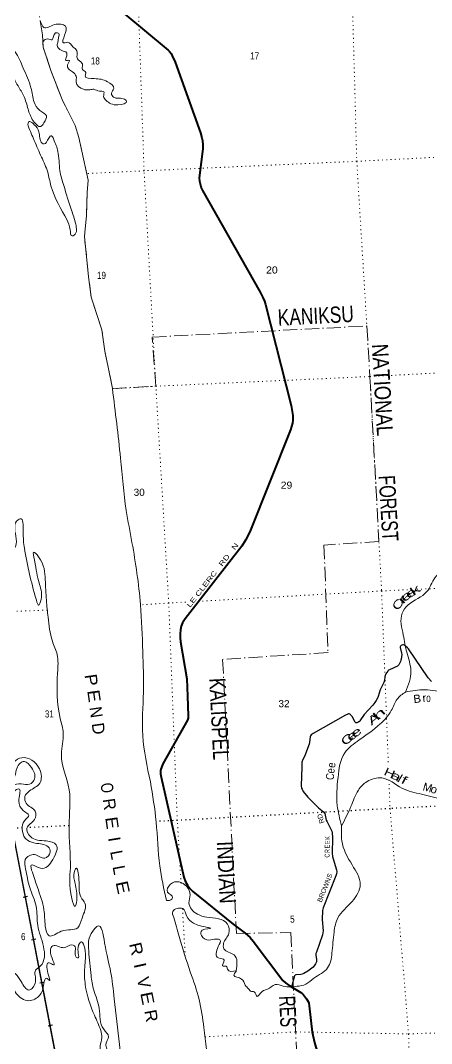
# Model space of a CAD drawing. Header units: feet. Extents: x 733631 to 986127, y 195788 to 388968.
# Drawn here: x 906800 to 916945, y 342713 to 367933 of the extents above; entities that cross this region are included whole.
import ezdxf
from ezdxf.enums import TextEntityAlignment as Align

# ---------------------------------------------------------------- set-up
doc = ezdxf.new("R2010")
doc.units = ezdxf.units.FT
doc.header["$LTSCALE"] = 70
doc.linetypes.add('DOT_DASHED', pattern=[7.7, 5, -1.2, 0.3, -1.2])
doc.linetypes.add('DOTTED', pattern=[1.5, 0.3, -1.2])
for name, color, linetype, lineweight in [('26', 7, 'Continuous', 40), ('29', 7, 'Continuous', 25), ('34', 7, 'Continuous', 25), ('39', 7, 'Continuous', 13), ('44', 7, 'DOT_DASHED', 13), ('6', 7, 'DOTTED', 25), ('7', 7, 'DOTTED', 13)]:
    doc.layers.add(name, color=color, linetype=linetype, lineweight=lineweight)
for name, color, linetype in [('27', 7, 'Continuous'), ('30', 7, 'Continuous'), ('41', 7, 'Continuous')]:
    doc.layers.add(name, color=color, linetype=linetype)

msp = doc.modelspace()

# ---------------------------------------------------------------- linework, layer by layer
at = {"layer": '26'}
for points in [[(909327.43, 368127.88), (910443.64, 367203.88), (910481.95, 367164.85), (910515.91, 367116.61), (910542.27, 367064.46), (910617.63, 366901.86), (911240.63, 365165.35), (911278.45, 365037.01), (911293.79, 364973.43), (911304.74, 364868.19), (911301.59, 364765.71), (911214.03, 364052.78), (911217.09, 363974.76), (911232.39, 363901.97), (911260.91, 363810.32), (911291.63, 363738.7), (912719.44, 361237.12), (912785.49, 361104.45), (912818.86, 361015.94), (912845.16, 360931.09), (913483.36, 358437.38), (913517.86, 358198.54), (913522.24, 358080.15), (913513.48, 358005.6), (913461.74, 357838.31), (912463.55, 355327.66), (912353.01, 355121.02), (912264.15, 354975.89), (910865.01, 353178.24), (910802.98, 353084.45), (910765.48, 352998.32), (910746.01, 352911.24), (910740.84, 352813.41), (910743.82, 352720.49), (910753.14, 352613.85), (910905.85, 351704.69), (910922.71, 351274.66)], [(910922.71, 351274.66), (910941.76, 350788.7), (910936.66, 350735.16), (910921.93, 350682.8), (910316.57, 349604.97), (910279.3, 349519.41), (910266.16, 349473.36), (910259.02, 349434.86), (910257.39, 349405.39), (910259.58, 349359.35), (910273.68, 349275.82), (910829.77, 346815.1), (910870.92, 346699.81), (910919.13, 346616.5), (910980.48, 346537.57), (911050.19, 346464.47), (911050.19, 346464.47), (912050.63, 345654.93), (912344.29, 345436.66), (912470.49, 345329.48), (912544.34, 345236.76), (913278.75, 344270.75), (913342.59, 344210.2), (913429.35, 344143.58), (913717.23, 343967.51), (913756.73, 343940.52), (913783.02, 343916.4), (913837.28, 343847.16), (913861.9, 343811.16), (913901.35, 343745.38), (913916.68, 343705.91), (913926.57, 343640.67), (913997.64, 342996.93), (914056.78, 342738.67), (914294.82, 341913.87)]]:
    msp.add_lwpolyline(points, dxfattribs=at)
at = {"layer": '29'}
for points in [[(916947.79, 351640.43), (916862.63, 351727.52), (916372.17, 352441.97), (916348.33, 352468.5), (916303.33, 352511.42), (916278.23, 352532.35), (916254.79, 352542.57), (916236.38, 352543.88), (916210.23, 352535.5), (916192.44, 352523.99), (916176.75, 352508.28), (916172.56, 352494.67), (916173.6, 352477.92), (916206.58, 352338.96), (916208.13, 352302.05), (916195.58, 352188.98), (916189.31, 352162.82), (916176.61, 352134.01), (916139.09, 352045.57), (916124.44, 352028.82), (916106.74, 352014.37), (915908.91, 351927.28), (915885.9, 351915.76), (915875.44, 351907.39), (915867.07, 351895.87), (915814.75, 351825.73), (915805.34, 351805.84), (915798.75, 351785), (915779.19, 351638.35), (915769.48, 351612.37), (915675.76, 351433.31), (915623.95, 351267.92), (915609.71, 351227.99), (915581.46, 351170.41), (915546.93, 351117.02), (915497.33, 351053.33), (915282.38, 350823.37), (915178.66, 350664.78), (915166.13, 350651.55), (915152.5, 350639.65), (915125.3, 350623.95), (915101.24, 350615.57), (915091.82, 350614.53), (915078.54, 350618.04), (915066.71, 350625), (915057.3, 350635.47), (914985.25, 350772), (914956.86, 350810.29), (914945.35, 350822.85), (914928.61, 350833.32), (914916.06, 350836.46), (914899.32, 350838.56), (914880.48, 350834.37), (914818.13, 350804.16), (914019.72, 350356.82), (913974.45, 350322.46), (913959.81, 350301.52), (913946.41, 350271.36), (913936.79, 350136.11), (913925.54, 350090.97), (913806.62, 349787.87), (913767.3, 349715.27), (913747.58, 349650.46), (913740.12, 349537.17), (913725.45, 349062.03), (913738.01, 349011.78), (913748.93, 348980.46), (913775.67, 348928.03), (913890.4, 348785.9), (913999.47, 348678.9)], [(913999.47, 348678.9), (914158.01, 348523.35), (914282.04, 348421.34), (914309.27, 348385.66), (914346.91, 348222.44), (914366.53, 348173.84), (914465.44, 347981.74), (914480.82, 347946.06), (914489.19, 347908.38), (914497.89, 347783.14), (914495.47, 347405.88), (914502.62, 347325.18), (914566.27, 347105.53), (914601.13, 346995.82), (914604.28, 346945.26), (914598.01, 346897.1), (914581.11, 346843.71), (914271.59, 346061.71), (914252.29, 345991.96), (914243.18, 345771.63), (914269.49, 345494.31), (914264.97, 345439.43), (914252.75, 345391.72), (914102.09, 344968.78), (914091.63, 344933.18), (914089.31, 344894.06), (914108.37, 344780.34), (914108.37, 344753.13), (914102.43, 344723), (914083.26, 344677.75), (914066.52, 344650.53), (914022.58, 344598.19), (913958.25, 344542.08), (913894.94, 344499.78), (913796.6, 344441.16), (913748.47, 344422.31), (913716.77, 344416.08), (913597.81, 344405.56), (913575.86, 344400.77), (913562.24, 344384.63), (913490.32, 344106.29)]]:
    msp.add_lwpolyline(points, dxfattribs=at)
at = {"layer": '34'}
for p, q in [((906977.95, 346337.25), (906869.33, 346316.39)), ((907182.78, 345284.79), (907074.16, 345263.92)), ((907385.05, 344218), (907276.43, 344197.13)), ((907589.88, 343165.53), (907481.26, 343144.67))]:
    msp.add_line(p, q, dxfattribs=at)
at = {"layer": '34', "lineweight": 13}
msp.add_lwpolyline([(908146.91, 339968.32), (906367.64, 349230.82), (906345.68, 349327.74), (906307.05, 349434.01), (906219.96, 349632.86), (900667.73, 362020.56), (900607.53, 362173.14), (900556.68, 362382.86), (900538.39, 362539.98), (900518.05, 362730.68), (900532.11, 362949.77), (900571.16, 363146.12), (900987.99, 364566.03), (901034.67, 364921.42), (901040.69, 365105.47), (901024.76, 365504.77), (901020.18, 365607.39), (900996.04, 365713.66), (900927.04, 365876.51), (900703.72, 366249.21), (899779.33, 367459.99), (899704.14, 367582.22), (899566.89, 367817.46), (899504.12, 367938.23)], dxfattribs=at)
at = {"layer": '34'}
msp.add_lwpolyline([(908145.83, 339968.11), (906366.56, 349230.59)], dxfattribs=at)
at = {"layer": '39'}
msp.add_lwpolyline([(909069.32, 358856.21), (908965.78, 359386.56), (908881.92, 359781.47), (908811.34, 360304.21), (908545.93, 361112.49), (908482.33, 361611.25), (908379.51, 362605.66), (908394.57, 362792.18), (908426.49, 363118.79), (908447.02, 363689.5), (908471.64, 363995.62), (908237.37, 365045.6), (908149.16, 365343.33), (907825.45, 365985.67), (907549.48, 366700.58), (907359.63, 367277.33), (907354.16, 367383.19)], dxfattribs=at)
for points in [[(906865.85, 366757.27), (906658.54, 367165.45), (906498.25, 367329.55), (905946.4, 367745.86), (905823.06, 367782.5), (905844.37, 367644.2), (906158.23, 367289.45), (906495.34, 366915.59), (906641.96, 366506.6), (906740.79, 366317.42), (906881.11, 366069.62), (906988.94, 365745.62), (907117.2, 365456.89), (907302.5, 365318.18), (907378.8, 365408.54), (907440.74, 365581), (907275.95, 365714.61), (907137.82, 365920.12), (907058.93, 366271.72), (906865.85, 366757.27)], [(907286.52, 367932.55), (907303.61, 367883.94), (907376.7, 367762.2), (907642.47, 367829.12), (907907.69, 367789.02), (907890.75, 367568.19), (907860.04, 367379.02), (907962.5, 367393.9), (908102.13, 367277.29), (908193.85, 367186.69), (908204.14, 366987.33), (908318.9, 366881.66), (908331.39, 366835.81), (908331.16, 366722.76), (908411.74, 366651.83), (908398.04, 366564.39), (908616.04, 366497.86), (908947.86, 366422.52), (909102.3, 366254.11), (909043.92, 366130.26), (909099.08, 366042), (909335.93, 366002.6), (909420.03, 365941.93), (909202.06, 365851), (908910.78, 365964.57), (908853.28, 366058.78), (908855.33, 366175.96), (908747.47, 366187.07), (908611.39, 366235.22), (908512.75, 366224.56), (908352.28, 366235.23), (908173.3, 366408.55), (908175.8, 366556.03), (908083.04, 366666.76), (907988.22, 366739.04), (907963.04, 366834.76), (908001.64, 366949.61), (907922.88, 366945.93), (907941.29, 367059.83), (907937.24, 367138.37), (907819.12, 367191.4), (907706.94, 367325.44), (907725.09, 367405.02), (907741.28, 367522.86), (907748.92, 367610.02), (907667.21, 367624.37), (907580.72, 367456.82), (907468.41, 367475.8), (907369.98, 367421.5), (907354.16, 367383.19)], [(906987.14, 365331.26), (907140.24, 364971.46), (907319.17, 364563.98), (907471.9, 364193.62), (907552.07, 363856.21), (907943.18, 363024.63), (908027.17, 362770.16), (908075.35, 362621.01), (908126.92, 362641.59), (908163.57, 362911.78), (908060.88, 363254.19), (907867.4, 363864.89), (907773.76, 364227.91), (907724.78, 364706.06), (907615.77, 365013.86), (907563.15, 365092.15), (907497.3, 365034.57), (907387.45, 364888.13), (907337.74, 364910.04), (907254.52, 365188.76), (907142.28, 365363.18), (907051.6, 365433.63), (907010.9, 365437.79), (906987.14, 365336.26)], [(909069.32, 358856.21), (909269.08, 357143.62), (909410.56, 355854.25), (909552.6, 355063.52), (909761.18, 353533.02), (909818.95, 352374.99), (909834.38, 351370.42), (909818.5, 350305.85), (910007.12, 349162.01)], [(906411.24, 353647.07), (906396.53, 353422.31), (906510.73, 353562.89), (906501.42, 353782.49), (906527.23, 353870.5), (906498.17, 354198.18), (906489.37, 354407.71), (906575.49, 354621.68), (906609.21, 354831.17), (906681.1, 354967.76), (906684.36, 355218.23), (906740.2, 355626.58), (906789.64, 355649.08), (906868.05, 355345.91), (906898.06, 354921.37), (907026.04, 354285.42), (907193.01, 353639.17), (907247.82, 353518.59), (907307.39, 353658.64), (907257.8, 354070.15), (907143.87, 354630.05), (907125.5, 354829.04), (907244.92, 354711.48), (907413.79, 354146.07), (907439.89, 353640.61), (907481.71, 353222.68), (907587, 352634.11), (907705.23, 352304.54), (907716.62, 351848.85), (907780.59, 350727.45), (907854.04, 350363.48), (907809.98, 349844.65), (908000.92, 348969.39), (907998.21, 348081.06), (908031.56, 347043.01), (908066.62, 346285.63), (908147.39, 346093.59), (908188.37, 346240.85), (908146.54, 346658.78), (908135.09, 346959.02), (908165.88, 347029.09), (908242.42, 346762.17), (908318.07, 346277.19), (908390.11, 346175.58), (908320.08, 345806.93), (908213, 345567.77), (907808.62, 345480.25), (907508.69, 345369.34), (907413.42, 345607.13), (907380.5, 346009.33), (907218.32, 346562.94), (907093.87, 346934.62), (907062.4, 347112.81), (907291.12, 347034.67), (907599.68, 347252.96), (907684.37, 347612.2), (907438.66, 347705.7), (907044.49, 347812.44), (906958.75, 348022.42), (907148.27, 348233.13), (907163.92, 348439.77), (906941.28, 348635.27), (906910.54, 348799.37), (907024.73, 348939.95), (907276.08, 349129.33), (907267.67, 349488.26), (906832.77, 349756.62), (906647.73, 349655.12), (906568.34, 349467.71), (906563.77, 349281.78), (906599.97, 349247.13), (906710.68, 349494.54), (906896.32, 349662.69), (907072.04, 349513.44), (907146.97, 349238.37), (907026.41, 349103.54), (906817.27, 349115.98), (906615.7, 349060.13), (906532.11, 348914.92), (906449.75, 348824.28), (906344.56, 348940.48), (906286.48, 349085.13), (905992.03, 349024.95), (905868.15, 348875.84), (905955.26, 348560.96), (906038.22, 348247.91), (905955.09, 348133), (905874.52, 348125.2), (905729.18, 348352.57), (905658.22, 348472.4), (905671.31, 348767.73)], [(916303.9, 351377.89), (916436.7, 351894.78), (916331.8, 352358.21), (916247.15, 352782.21), (916217.47, 353317.79), (916366.71, 353524.6), (916829.5, 353853.05), (917028.41, 354195.42), (917421.93, 354454.02), (917822.06, 354545.38), (918057, 354974.22), (918165.06, 355233.61), (918224.5, 355361.41)], [(916303.47, 351377.84), (916774.24, 351434.14), (917315.03, 351388.74), (917775.99, 351517.26), (918378.88, 351680.67)], [(914725.15, 348083.25), (914618.13, 348577.97), (914637.09, 349269.24), (914801.98, 349878.5), (915160.07, 350196), (915670.33, 350585.21), (915952.56, 350921.38), (916095.93, 351202.61), (916303.47, 351377.84)], [(910007.12, 349162.01), (910149.15, 348175.46), (910237.51, 347091.53), (910404.98, 346239.4)], [(914724.69, 348082.32), (914955.43, 348553.35), (915138.9, 348959.6), (915356.69, 349171.63), (915714.41, 349261.01), (916215.22, 349009.87), (916698.72, 348858.84), (917478.56, 348653.03), (918043.74, 348566.38), (918319.36, 348599.44), (918496.77, 348600.55)], [(904717.82, 346868.24), (904756.22, 347045.47), (904788.48, 347283.16), (904801.12, 347469.47), (904851.79, 347350.71), (905005.37, 347081.33), (905169.54, 346959.8), (905305.84, 347103.44), (905392.22, 347273), (905466.45, 347403.65), (905381.25, 347524.82), (905336.49, 347607.52), (905503.21, 347671.82), (905538.22, 347620.98), (905601.92, 347563.39), (905644.77, 347674.4), (905493.17, 347709.06), (905323.45, 347820.88), (905300.85, 347944.99), (905465.3, 348170.68), (905653.16, 348139.08), (905961.2, 347897.1), (906223.7, 347988.09), (906228.05, 348256.77), (906010.58, 348704.85), (906004.65, 348819.64), (906128.49, 348930.39), (906247.91, 348812.83), (906413.8, 348618.71), (906567.07, 348629.91), (906635.53, 348832.95), (906675.53, 348959.98), (906773.44, 348984.74), (906783.2, 348874.17), (906762.58, 348685.47), (906863.28, 348460.04), (907007.36, 348335.56), (906898.7, 348205.33), (906840.54, 347998.73), (906918.73, 347778.31), (907164.08, 347652.5), (907484.62, 347560.48), (907535.7, 347433.67), (907399.7, 347284), (907146.33, 347369.06), (906919.72, 347249.47), (906927.95, 347011.65), (907028.39, 346556.09), (907187.71, 346097.22), (907226.28, 345624.64), (907368.53, 345104.41), (907292.1, 344624.44), (907174.01, 344520.01), (907170.39, 344237.23), (907008.94, 344031.86), (906818.09, 344238.94), (906506.62, 344547.38), (906150.03, 344514.57), (906032.08, 344250.68), (906238.98, 344046.36), (906419.21, 343848.88), (906373.65, 343594.42), (906022.5, 343495.25), (905513.03, 343326.11), (905309.45, 342995.64), (904889.57, 342267.48), (904677.82, 342134.45), (904353.6, 342258.6), (904097.49, 342553.47), (903803.08, 342531.65), (903661.73, 342250.51), (903420.98, 342130.26), (903061.02, 342123.54), (902931.28, 342244.65), (902691.59, 342300.08), (902387.89, 342340.4), (902206.96, 342394.52), (902190.31, 342325.11), (902433.69, 342237.56), (902622.48, 342187.84), (902565.6, 342074.16), (902359.38, 342030.21), (902231.41, 342117.09), (902072, 342028.9), (901873.11, 342078.15), (901469.91, 342281.37), (901313.41, 342136.79), (901342.12, 341776.8), (901346.65, 341649.83), (901222.21, 341746.97), (901065.82, 341796.19)], [(912132.34, 344501.27), (912068.99, 344395.36), (912257.95, 344303.25), (912346.63, 344153.98), (912424.11, 344064.74), (912498.53, 343995.54), (912569.83, 343986.76), (912638.57, 343870.87), (912761.57, 343997.73), (912894.37, 344052.38), (913082.82, 344166.15), (913287.25, 344127.25), (913625.53, 344122.87), (913841.44, 344175.34), (914042.36, 344321.99), (914381.25, 344580.06), (914488.15, 344940.34), (914538.37, 345457.44), (914635.49, 345811.2), (914984.97, 346217.13), (915186.2, 346632.28), (914985.14, 347115.44), (914731.71, 347711.22), (914724.9, 348078.3)], [(910404.98, 346239.4), (910536.91, 346271.81), (910553.21, 346308.91), (910432.75, 346446.6), (910499.71, 346639.49), (910715.41, 346695.99), (910984.67, 346381.54), (910956.6, 346180.38), (911167.35, 345901.56), (911399.91, 345827.64), (911906.65, 345657.51), (911942.74, 345429.07), (911812.05, 345176.69), (911822.64, 345050.01), (912071.37, 344898.12), (912123.99, 344503)], [(911676.14, 345103.73), (911722.45, 345265.37), (911634.27, 345287.49), (911451.34, 345262.8), (911265.37, 345375.23), (911284.97, 345505.34), (911499.07, 345553.69), (911414.92, 345576.01), (911067.41, 345680.9), (910900.44, 345856.79), (910804.04, 346038.01), (910558.77, 345965.99), (910581.24, 345822.6)], [(910581.24, 345822.6), (910716.11, 345349.58), (910991.96, 344476.27), (911209.06, 343800.07), (911325.81, 343107.06), (911452.02, 342035), (911586.46, 341195.46), (911660.64, 340495.04), (911463.63, 340118.05)], [(900994.71, 339688.2), (900953.47, 339816.7), (900910.95, 340091.27), (900875.34, 340271.28), (901015.13, 340308.09), (901214.71, 340206.39), (901348.27, 339893.68), (901488.76, 339799.3), (901699.22, 339918.14), (901690.35, 340246.77), (901534.06, 340568.51), (901393.12, 340828.39), (901511.85, 341037.82), (902039.15, 341175.49), (902163.51, 341197.45), (902127.16, 341470.29), (902350.74, 341727.01), (902661.5, 341824.29), (902801.49, 341935.79), (903379.98, 341865.92), (903574.22, 342024.37), (903695.28, 342032.04), (903588.93, 341778.78), (903441.23, 341620.48), (903505.05, 341482.16), (903570.02, 341321.68), (903831.45, 341315.72), (903785.76, 341416.54), (903644.14, 341454.34), (903625.16, 341586.68), (903743.68, 341604.33), (903817.09, 341672.35), (903911.76, 341563.73), (904031.44, 341480.5), (904050.5, 341699.4), (903876.9, 342121.27), (903849.01, 342269.35), (903971.42, 342250.84), (904295.82, 342005.59), (904584.25, 341908.03), (904982.08, 342269.91), (905179.57, 342610.07), (905561.19, 343059.88), (905835.33, 343199.86), (906281.65, 343259.06), (906534.75, 343492.93), (906542.97, 343804.19), (906351.81, 344017.32), (906186.29, 344165.02), (906229.39, 344310.36), (906464.43, 344266.83), (906695.54, 343946.57), (907008.32, 343769.4), (907272.88, 343898.84), (907379.07, 344194.49), (907439.27, 344322.46), (907512.85, 344269.37), (907475.23, 344449.29), (907510.59, 344705.29), (907614.68, 344649.6), (907537.81, 345001.29), (907600.34, 345123.31), (907874.05, 345075.53), (908068.83, 345145.19), (908132.68, 345123.95), (908175.4, 344845.35), (908208.96, 344822.69), (908222.11, 345077.66), (908309.95, 345219.03), (908384.91, 345061.04), (908384.9, 344590.69), (908401.1, 344159.46), (908624.06, 343408.84), (908780.93, 343036.65), (908810.38, 342858.37), (908764.65, 342646.29), (908837.13, 342457.91), (908948.61, 342455.04), (908906.98, 342673.13), (908975.24, 342880.2), (908854.29, 343066.32), (908745.09, 343573.96), (908610.11, 344031.95), (908542.93, 344392.17), (908483.56, 344992.98), (908495.61, 345308.45), (908627.45, 345538.68), (908702.77, 345608.81), (908875.85, 345197.01), (909025.85, 344487.4), (909115.1, 343817.33)], [(912132.34, 344501.27), (911909.32, 344547.38), (911879.43, 344616.63), (911783.89, 344624.28), (911831.24, 344765.78), (911686.66, 344821.61), (911676.14, 345103.73)], [(909115.1, 343817.33), (909244.22, 342688.88), (909311.55, 342090.46), (909309.72, 341224.37), (909240.31, 340843.64), (909051.15, 340665.24), (908885.01, 340550.49), (908566.67, 340325.68), (908497.94, 340167.04), (908410.5, 339979.11)]]:
    msp.add_spline(points, degree=3, dxfattribs=at)
at = {"layer": '44'}
for points in [[(909069.32, 358856.21), (908965.78, 359386.56), (908881.92, 359781.47), (908811.34, 360304.21), (908545.93, 361112.49), (908482.33, 361611.25), (908379.51, 362605.66), (908394.57, 362792.18), (908426.49, 363118.79), (908447.02, 363689.5), (908471.64, 363995.62), (908237.37, 365045.6), (908149.16, 365343.33), (907825.45, 365985.67), (907549.48, 366700.58), (907359.63, 367277.33), (907343.9, 367581.9), (907264.7, 368065.91)], [(909069.32, 358856.21), (910141.09, 358916.36), (910052.72, 360127.69), (915348.71, 360400.77), (915423.78, 359141.64), (915647.72, 355085.17), (914290.69, 355001.98), (914390.52, 352348.2), (911790.24, 352183.37), (912128.39, 345426.05), (913473.3, 345447.54), (913654.92, 341610.59), (915010.38, 341620.36), (915048.7, 340251.04)]]:
    msp.add_lwpolyline(points, dxfattribs=at)
at = {"layer": '6'}
for p, q in [((907997.8, 348083), (906970.76, 348033.46)), ((906845.94, 348027.44), (906245.82, 347998.49))]:
    msp.add_line(p, q, dxfattribs=at)
msp.add_lwpolyline([(918503.06, 348634.14), (915921.53, 348503.6), (910671.54, 348211.97), (910160.51, 348187.32)], dxfattribs=at)
at = {"layer": '7'}
for p, q in [((918281.99, 353988.42), (916561.61, 353908.81)), ((910867.33, 344861.89), (910798.79, 346034.57))]:
    msp.add_line(p, q, dxfattribs=at)
for points in [[(914326.66, 386253.54), (914293.25, 385800.97), (914509.1, 380483.81), (914729.31, 375082.08), (914952.76, 369813.73), (915099.6, 364461.05), (915424.18, 359155.03), (915713.29, 353869.56), (915879.33, 349590.97)], [(910762.21, 346660.6), (910671.54, 348211.97), (910459.57, 353571.7), (910141.09, 358916.36), (909850.73, 364226), (909664.39, 369599.03), (909516.17, 372749.07)], [(917843.89, 364598.82), (915099.6, 364461.05), (909850.73, 364226), (908435.44, 364157.85)], [(909069.32, 358856.21), (910141.09, 358916.36), (915424.18, 359155.03), (918062.95, 359293.52)], [(916354.13, 353899.21), (915713.29, 353869.56), (911155.4, 353611.15)], [(910879.9, 353595.53), (910459.57, 353571.7), (909761.67, 353527.3)], [(907462.56, 353398.51), (905139.15, 353311.1), (899774.62, 353042.38), (894380.21, 352764.2), (889062.38, 352531.98), (887700.34, 352464.9)], [(915893.9, 349215.46), (915921.53, 348503.6), (916378.26, 342951.42), (916455.53, 340308.93)], [(911353.2, 342876.72), (913596.51, 342999.14), (916378.26, 342951.42), (918734.64, 343025.51)]]:
    msp.add_lwpolyline(points, dxfattribs=at)

# ---------------------------------------------------------------- texts
at = {"layer": '27', "width": 1.4}
msp.add_text('LE CLERC   RD   N', height=120, rotation=52.106, dxfattribs=at).set_placement((910986.62, 353448.46))
at = {"layer": '30'}
for s, rotation, p in [('RD', 108.243, (914268.34, 348274.83)), ('BROWNS', 68.406, (914367.3, 346528.36))]:
    msp.add_text(s, height=120, rotation=rotation, dxfattribs=at).set_placement(p, align=Align.CENTER)
for s, rotation, width, p in [('K', 90.974, 0.65, (914431.35, 347780.2)), ('E', 89.632, 0.7, (914429.15, 347569.29)), ('E', 89.632, 0.7, (914432.34, 347673.61)), ('C', 89.632, 0.65, (914427.88, 347343.92)), ('R', 89.632, 0.65, (914428.62, 347458.3))]:
    msp.add_text(s, height=120, rotation=rotation, dxfattribs=dict(at, width=width)).set_placement(p, align=Align.CENTER)
at = {"layer": '41'}
for s, height, rotation, width, p in [('e', 200, 41.649, 1.9, (916383.52, 353671.94)), ('e', 200, 37.163, 1.7, (916484.36, 353740.99)), ('k', 200, 35.163, 1.85, (916598.09, 353811.25)), ('C', 200, 55.17, 1.45, (916194.56, 353481.9)), ('r', 200, 48.747, 2.1, (916297.98, 353596.85)), ('P', 300, 278.127, 1.1, (908400.7, 351654.36)), ('E', 300, 278.127, 1.15, (908467.99, 351258.17)), ('B', 200, 6.82, 1.05, (916602.51, 351114.46)), ('o', 200, 358.583, 0.75, (916866.69, 351133.27)), ('N', 300, 278.127, 0.95, (908519.78, 350860.48)), ('A', 200, 38.959, 1.7, (915579.97, 350640.75)), ('h', 200, 43.863, 2.1, (915718.97, 350766.44)), ('C', 200, 39.593, 1.6, (914923.65, 350136.81)), ('e', 200, 37.722, 1.75, (915038.97, 350228.75)), ('e', 200, 37.722, 1.75, (915143.6, 350309.68)), ('e', 200, 82.519, 0.9, (914569.56, 349565.09)), ('C', 200, 83.436, 0.85, (914537.88, 349281.78)), ('e', 200, 84.489, 0.85, (914551.85, 349427.03)), ('H', 200, 335.708, 1.35, (915869.35, 349289.78)), ('a', 200, 329.489, 1.6, (916020.26, 349219.42)), ('l', 200, 329.489, 1.25, (916117.94, 349161.85)), ('f', 200, 332.354, 1.6, (916226.7, 349116.81)), ('O', 300, 278.127, 0.8, (908791.92, 348994.67)), ('o', 200, 344.705, 1.05, (916980.12, 348885.55)), ('E', 300, 278.127, 1.15, (908912.5, 348130.24)), ('I', 300, 279.117, 1.1, (908970.66, 347725.66)), ('E', 300, 282.128, 1.2, (909179.17, 346529.69)), ('R', 300, 283.017, 1.1, (909515.01, 345012.72)), ('I', 300, 282.517, 1.2, (909606.58, 344605.07)), ('E', 300, 281.383, 1.2, (909786.26, 343800.47)), ('R', 300, 280.615, 1.05, (909880.48, 343368.26))]:
    msp.add_text(s, height=height, rotation=rotation, dxfattribs=dict(at, width=width)).set_placement(p, align=Align.CENTER)
for s, height, rotation, p in [('r', 200, 6.82, (916775.91, 351133.99)), ('D', 300, 278.127, (908576.91, 350455.46)), ('M', 200, 344.705, (916821.38, 348928.97)), ('R', 300, 278.127, (908850.22, 348591.52)), ('L', 300, 280.709, (909033.04, 347336.32)), ('L', 300, 280.709, (909092.02, 346963.6)), ('V', 300, 282.517, (909699.74, 344185.38))]:
    msp.add_text(s, height=height, rotation=rotation, dxfattribs=at).set_placement(p, align=Align.CENTER)
at = {"layer": '44'}
for s, rotation, width, p in [('KANIKSU', 2.996, 0.8, (913159.81, 360405.64)), ('NATIONAL', 273.305, 0.85, (915470.38, 359949.38)), ('FOREST', 273.305, 0.75, (915639.46, 356709.31)), ('KALISPEL', 272.865, 0.8, (911457.92, 351716.03)), ('INDIAN', 272.865, 0.85, (911643.83, 347692.59)), ('RES', 272.71, 0.7, (913181.78, 343880.24))]:
    msp.add_text(s, height=400, rotation=rotation, dxfattribs=dict(at, width=width)).set_placement(p)
at = {"layer": '7'}
for s, width, p in [('18', 0.85, (908536.8, 366847.8)), ('17', 0.85, (912469.97, 366972.58)), ('19', 0.85, (908689.15, 361561.24)), ('20', 1.1, (912861.96, 361693.93)), ('30', 1.05, (909594.08, 356214.22)), ('29', 1.1, (913222.89, 356389.61)), ('32', 1.05, (913167.41, 351003.42)), ('31', 0.85, (907402.01, 350750.16)), ('5', 0.85, (913455.36, 345693.51)), ('6', 0.85, (906813.68, 345260.85))]:
    msp.add_text(s, height=175, dxfattribs=dict(at, width=width)).set_placement(p)

doc.saveas('drawing.dxf')
